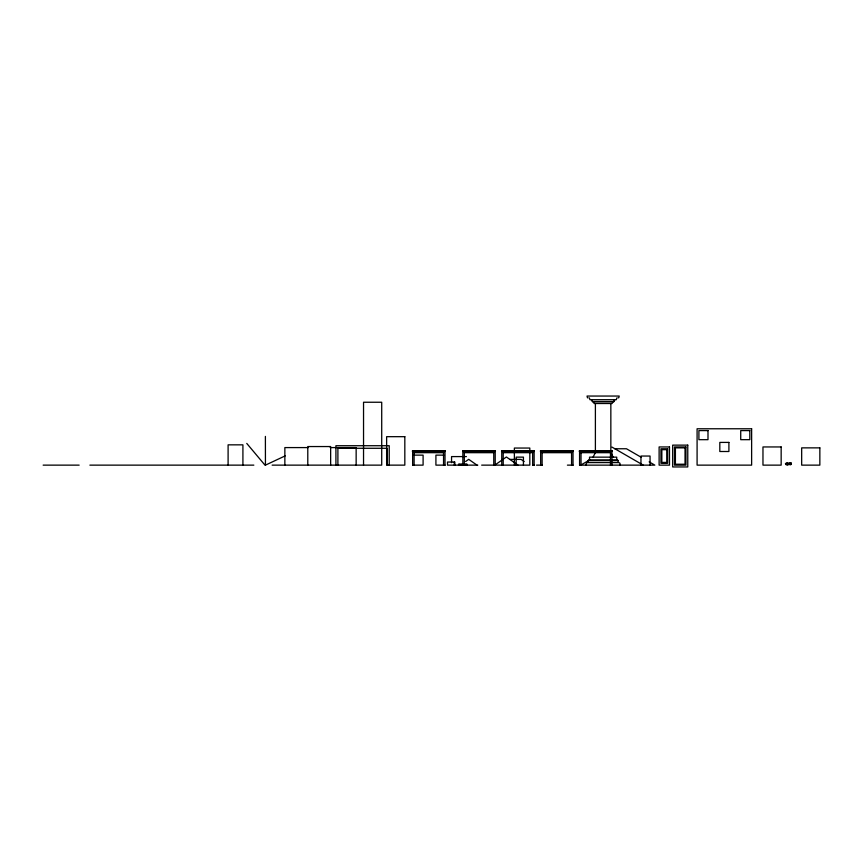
<?xml version="1.0" encoding="UTF-8"?>
<svg xmlns="http://www.w3.org/2000/svg" width="863" height="863" viewBox="0 0 863 863"><rect width="100%" height="100%" fill="white"/><g stroke="black" fill="none" stroke-linecap="round" stroke-linejoin="round"><path stroke-width="1.29" d="M593.054 457.153L595.394 452.633M465.61 461.511L468.717 459.343L476.991 465.135M494.758 465.135L506.398 456.991L518.037 465.135M580.691 465.135L589.958 459.785M285.189 455.88L265.437 465.135L265.394 436.408M618.07 460.648L618.178 462.59L588.07 462.59L588.07 460.605L618.178 460.605L617.444 459.882L588.793 459.882L588.07 460.605M591.123 399.688L592.147 400.281L592.298 401.597L613.938 401.597L614.1 400.281L615.125 399.688M587.39 462.59L586.29 463.226L586.117 465.135M308.231 447.584L284.855 447.584L284.855 465.135M330.173 447.584L356.149 447.584L356.149 465.135M614.866 448.76L626.462 448.76L641.209 457.271M412.46 451.058L445.179 451.058M462.665 451.058L495.394 451.058M501.576 451.058L534.294 451.058M540.475 451.058L573.205 451.058M579.386 451.058L612.104 451.058M414.1 452.676L443.55 452.687M464.305 452.676L493.755 452.687M503.215 452.687L532.665 452.676M542.115 452.676L571.565 452.687M579.569 452.676L610.475 452.687M414.003 455.135L423.097 455.135L423.097 465.135L412.643 465.135M443.701 455.135L435.912 455.135L435.912 465.135L445.006 465.135M462.428 456.592L451.554 456.592L451.554 462.687M463.582 456.592L466.419 456.592M509.85 459.407L521.123 459.407L524.186 461.554M463.334 464.229L458.544 464.229L458.544 465.135M463.776 464.229L467.142 464.229L467.142 465.135M43.15 465.135L79.148 465.135M89.881 465.135L253.841 465.135M272.136 465.135L381.716 465.135L381.716 402.244L363.539 402.244L363.539 465.135M477.8 465.135L447.509 465.135L447.509 462.039L454.866 462.039L454.866 465.135M481.662 465.135L529.817 465.135L529.817 448.048L514.37 448.048L514.37 465.135M532.665 465.135L534.121 465.146M536.506 465.135L542.115 465.135M567.412 465.135L573.021 465.146M579.569 465.146L654.823 465.135L649.149 461.856M592.363 401.586L613.938 401.597M618.847 462.59L619.947 463.226L620.119 465.135M611.953 447.077L643.226 465.135M246.753 443.409L264.984 465.135M611.436 453.765L613.183 457.153M650.055 465.135L650.055 456.042L640.961 456.042L640.961 465.135M616.721 459.882L616.721 457.153L589.526 457.153L589.526 459.882M611.932 451.23L611.932 465.33L610.475 465.308L610.475 451.241M610.842 403.506L610.842 451.306M595.394 403.506L595.394 451.306M581.026 451.241L581.026 465.33L579.569 465.33L579.569 451.23M573.021 451.23L573.021 465.33L571.565 465.33L571.565 451.241M542.115 451.241L542.115 465.33L540.659 465.33L540.659 451.23M534.121 451.23L534.121 465.33L532.665 465.308L532.665 451.241M523.431 465.135L523.431 457.131L516.16 457.131L516.16 465.135M503.215 451.241L503.215 465.33L501.759 465.308L501.759 451.23M495.211 451.23L495.211 465.33L493.755 465.308L493.755 451.241M466.613 464.229L466.613 465.135M465.642 464.229L465.642 465.135M464.305 451.241L464.305 465.33L462.848 465.308L462.848 451.23M461.349 464.229L461.349 465.135M460.033 464.229L460.033 465.135M459.062 464.229L459.062 465.135M454.294 462.039L454.294 465.135M445.006 451.23L445.006 465.33L443.55 465.33L443.55 451.241M414.1 451.241L414.1 465.33L412.643 465.33L412.643 451.23M389.224 465.135L389.224 445.718L335.923 445.718L335.923 465.135M387.239 465.135L387.239 448.285L337.897 448.285L337.897 465.135M330.648 465.135L330.648 446.549L307.789 446.549L307.789 465.135M242.913 465.135L242.913 444.844L228.102 444.844L228.102 465.135M613.032 402.05A1.758 1.241 -90 0 0 612.676 402.115L612.115 403.506L594.122 403.506L593.561 402.115A1.758 1.241 -90 0 0 593.215 402.05M618.469 397.865A1.446 1.014 -90 0 0 618.749 397.811L619.213 396.052L587.034 396.052L587.487 397.811A1.446 1.014 -90 0 0 587.779 397.865M617.207 397.865A1.758 1.241 -90 0 0 616.862 397.94L616.301 399.688L589.936 399.688L589.375 397.94A1.758 1.241 -90 0 0 589.03 397.865M786.743 463.107C788.232 467.498 783.787 462.967 786.139 463.237C785.815 465.901 787.606 462.989 786.743 463.107M790.896 463.107C792.741 465.125 788.426 464.423 790.907 464.607C790.152 464.38 792.007 462.158 790.896 463.107M789.936 464.316C791.511 463.539 787.121 463.086 790.098 462.956C790.195 463.539 788.75 462.859 788.696 464.218C790.508 465.772 788.512 462.87 789.936 464.316M787.617 463.981L787.617 465.135L788.286 464.693L787.8 462.73L787.617 463.981M786.722 463.916L786.064 464.165L786.722 463.916M751.63 428.771L697.088 428.771L697.088 465.135L751.63 465.135L751.63 428.771M707.994 430.594L698.911 430.594L698.911 439.677L707.994 439.677L707.994 430.594M749.818 430.594L740.724 430.594L740.724 439.677L749.818 439.677L749.818 430.594M404.823 436.678L386.635 436.678L386.635 465.135L404.823 465.135L404.823 436.678M728.901 442.406L719.818 442.406L719.818 451.5L728.901 451.5L728.901 442.406M687.768 445.135L672.676 445.135L672.676 466.948L687.768 466.948L687.768 445.135M669.483 446.948L659.116 446.948L659.116 465.135L669.483 465.135L669.483 446.948M685.945 446.948L674.499 446.948L674.499 465.135L685.945 465.135L685.945 446.948M781.155 446.948L762.968 446.948L762.968 465.135L781.155 465.135L781.155 446.948M685.039 447.865L675.405 447.865L675.405 464.229L685.039 464.229L685.039 447.865M819.85 447.865L801.673 447.865L801.673 465.135L819.85 465.135L819.85 447.865M667.66 448.771L660.939 448.771L660.939 463.312L667.66 463.312L667.66 448.771M666.754 449.677L661.845 449.677L661.845 462.406L666.754 462.406L666.754 449.677M445.179 450.864L412.46 450.864L412.46 451.425L445.179 451.425L445.179 450.864M495.394 450.864L462.665 450.864L462.665 451.425L495.394 451.425L495.394 450.864M534.294 450.864L501.576 450.864L501.576 451.425L534.294 451.425L534.294 450.864M573.205 450.864L540.475 450.864L540.475 451.425L573.205 451.425L573.205 450.864M612.104 450.864L579.386 450.864L579.386 451.425L612.104 451.425L612.104 450.864"/></g></svg>
